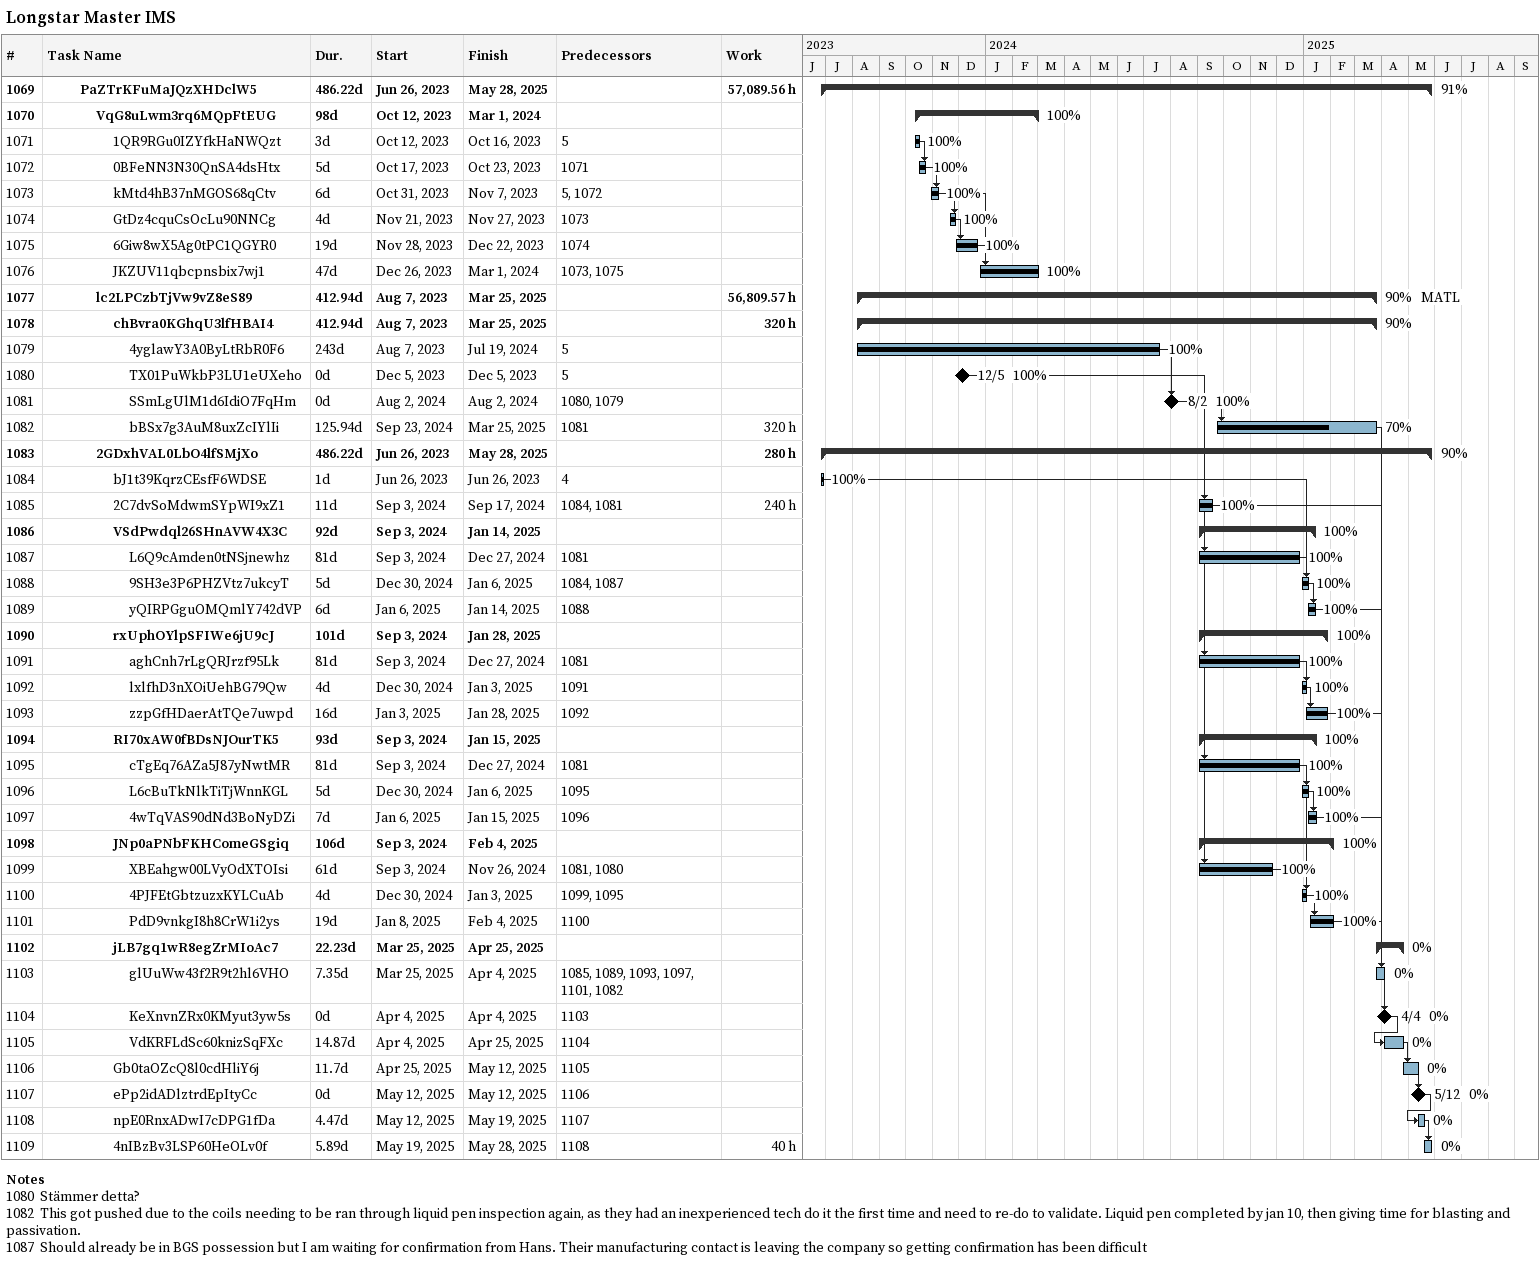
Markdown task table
Longstar Master IMS

| ID | Level | Task | Duration | Start | Finish | Predecessors | Resources | % complete | Work (h) |
|---|---|---|---|---|---|---|---|---|---|
| 1069 | 3 | **PaZTrKFuMaJQzXHDclW5** | 486.22d | 2023-06-26 | 2025-05-28 |  |  | 91 | 57089.56 |
| 1070 | 4 | **VqG8uLwm3rq6MQpFtEUG** | 98d | 2023-10-12 | 2024-03-01 |  |  | 100 |  |
| 1071 | 5 | 1QR9RGu0IZYfkHaNWQzt | 3d | 2023-10-12 | 2023-10-16 | 5 |  | 100 |  |
| 1072 | 5 | 0BFeNN3N30QnSA4dsHtx | 5d | 2023-10-17 | 2023-10-23 | 1071 |  | 100 |  |
| 1073 | 5 | kMtd4hB37nMGOS68qCtv | 6d | 2023-10-31 | 2023-11-07 | 5, 1072 |  | 100 |  |
| 1074 | 5 | GtDz4cquCsOcLu90NNCg | 4d | 2023-11-21 | 2023-11-27 | 1073 |  | 100 |  |
| 1075 | 5 | 6Giw8wX5Ag0tPC1QGYR0 | 19d | 2023-11-28 | 2023-12-22 | 1074 |  | 100 |  |
| 1076 | 5 | JKZUV11qbcpnsbix7wj1 | 47d | 2023-12-26 | 2024-03-01 | 1073, 1075 |  | 100 |  |
| 1077 | 4 | **lc2LPCzbTjVw9vZ8eS89** | 412.94d | 2023-08-07 | 2025-03-25 |  | MATL | 90 | 56809.57 |
| 1078 | 5 | **chBvra0KGhqU3lfHBAI4** | 412.94d | 2023-08-07 | 2025-03-25 |  |  | 90 | 320 |
| 1079 | 6 | 4yglawY3A0ByLtRbR0F6 | 243d | 2023-08-07 | 2024-07-19 | 5 |  | 100 |  |
| 1080 | 6 | TX01PuWkbP3LU1eUXeho | 0d | 2023-12-05 | 2023-12-05 | 5 |  | 100 |  |
| 1081 | 6 | SSmLgUlM1d6IdiO7FqHm | 0d | 2024-08-02 | 2024-08-02 | 1080, 1079 |  | 100 |  |
| 1082 | 6 | bBSx7g3AuM8uxZcIYlIi | 125.94d | 2024-09-23 | 2025-03-25 | 1081 |  | 70 | 320 |
| 1083 | 4 | **2GDxhVAL0LbO4lfSMjXo** | 486.22d | 2023-06-26 | 2025-05-28 |  |  | 90 | 280 |
| 1084 | 5 | bJ1t39KqrzCEsfF6WDSE | 1d | 2023-06-26 | 2023-06-26 | 4 |  | 100 |  |
| 1085 | 5 | 2C7dvSoMdwmSYpWI9xZ1 | 11d | 2024-09-03 | 2024-09-17 | 1084, 1081 |  | 100 | 240 |
| 1086 | 5 | **VSdPwdql26SHnAVW4X3C** | 92d | 2024-09-03 | 2025-01-14 |  |  | 100 |  |
| 1087 | 6 | L6Q9cAmden0tNSjnewhz | 81d | 2024-09-03 | 2024-12-27 | 1081 |  | 100 |  |
| 1088 | 6 | 9SH3e3P6PHZVtz7ukcyT | 5d | 2024-12-30 | 2025-01-06 | 1084, 1087 |  | 100 |  |
| 1089 | 6 | yQIRPGguOMQmlY742dVP | 6d | 2025-01-06 | 2025-01-14 | 1088 |  | 100 |  |
| 1090 | 5 | **rxUphOYlpSFIWe6jU9cJ** | 101d | 2024-09-03 | 2025-01-28 |  |  | 100 |  |
| 1091 | 6 | aghCnh7rLgQRJrzf95Lk | 81d | 2024-09-03 | 2024-12-27 | 1081 |  | 100 |  |
| 1092 | 6 | lxlfhD3nXOiUehBG79Qw | 4d | 2024-12-30 | 2025-01-03 | 1091 |  | 100 |  |
| 1093 | 6 | zzpGfHDaerAtTQe7uwpd | 16d | 2025-01-03 | 2025-01-28 | 1092 |  | 100 |  |
| 1094 | 5 | **RI70xAW0fBDsNJOurTK5** | 93d | 2024-09-03 | 2025-01-15 |  |  | 100 |  |
| 1095 | 6 | cTgEq76AZa5J87yNwtMR | 81d | 2024-09-03 | 2024-12-27 | 1081 |  | 100 |  |
| 1096 | 6 | L6cBuTkNlkTiTjWnnKGL | 5d | 2024-12-30 | 2025-01-06 | 1095 |  | 100 |  |
| 1097 | 6 | 4wTqVAS90dNd3BoNyDZi | 7d | 2025-01-06 | 2025-01-15 | 1096 |  | 100 |  |
| 1098 | 5 | **JNp0aPNbFKHComeGSgiq** | 106d | 2024-09-03 | 2025-02-04 |  |  | 100 |  |
| 1099 | 6 | XBEahgw00LVyOdXTOIsi | 61d | 2024-09-03 | 2024-11-26 | 1081, 1080 |  | 100 |  |
| 1100 | 6 | 4PJFEtGbtzuzxKYLCuAb | 4d | 2024-12-30 | 2025-01-03 | 1099, 1095 |  | 100 |  |
| 1101 | 6 | PdD9vnkgI8h8CrW1i2ys | 19d | 2025-01-08 | 2025-02-04 | 1100 |  | 100 |  |
| 1102 | 5 | **jLB7gq1wR8egZrMIoAc7** | 22.23d | 2025-03-25 | 2025-04-25 |  |  | 0 |  |
| 1103 | 6 | glUuWw43f2R9t2hl6VHO | 7.35d | 2025-03-25 | 2025-04-04 | 1085, 1089, 1093, 1097, 1101, 1082 |  | 0 |  |
| 1104 | 6 | KeXnvnZRx0KMyut3yw5s | 0d | 2025-04-04 | 2025-04-04 | 1103 |  | 0 |  |
| 1105 | 6 | VdKRFLdSc60knizSqFXc | 14.87d | 2025-04-04 | 2025-04-25 | 1104 |  | 0 |  |
| 1106 | 5 | Gb0taOZcQ8l0cdHliY6j | 11.7d | 2025-04-25 | 2025-05-12 | 1105 |  | 0 |  |
| 1107 | 5 | ePp2idADlztrdEpItyCc | 0d | 2025-05-12 | 2025-05-12 | 1106 |  | 0 |  |
| 1108 | 5 | npE0RnxADwI7cDPG1fDa | 4.47d | 2025-05-12 | 2025-05-19 | 1107 |  | 0 |  |
| 1109 | 5 | 4nIBzBv3LSP60HeOLv0f | 5.89d | 2025-05-19 | 2025-05-28 | 1108 |  | 0 | 40 |

Notes
- 1080: Stämmer detta?
- 1082: This got pushed due to the coils needing to be ran through liquid pen inspection again, as they had an inexperienced tech do it the first time and need to re-do to validate. Liquid pen completed by jan 10, then giving time for blasting and passivation.
- 1087: Should already be in BGS possession but I am waiting for confirmation from Hans. Their manufacturing contact is leaving the company so getting confirmation has been difficult
